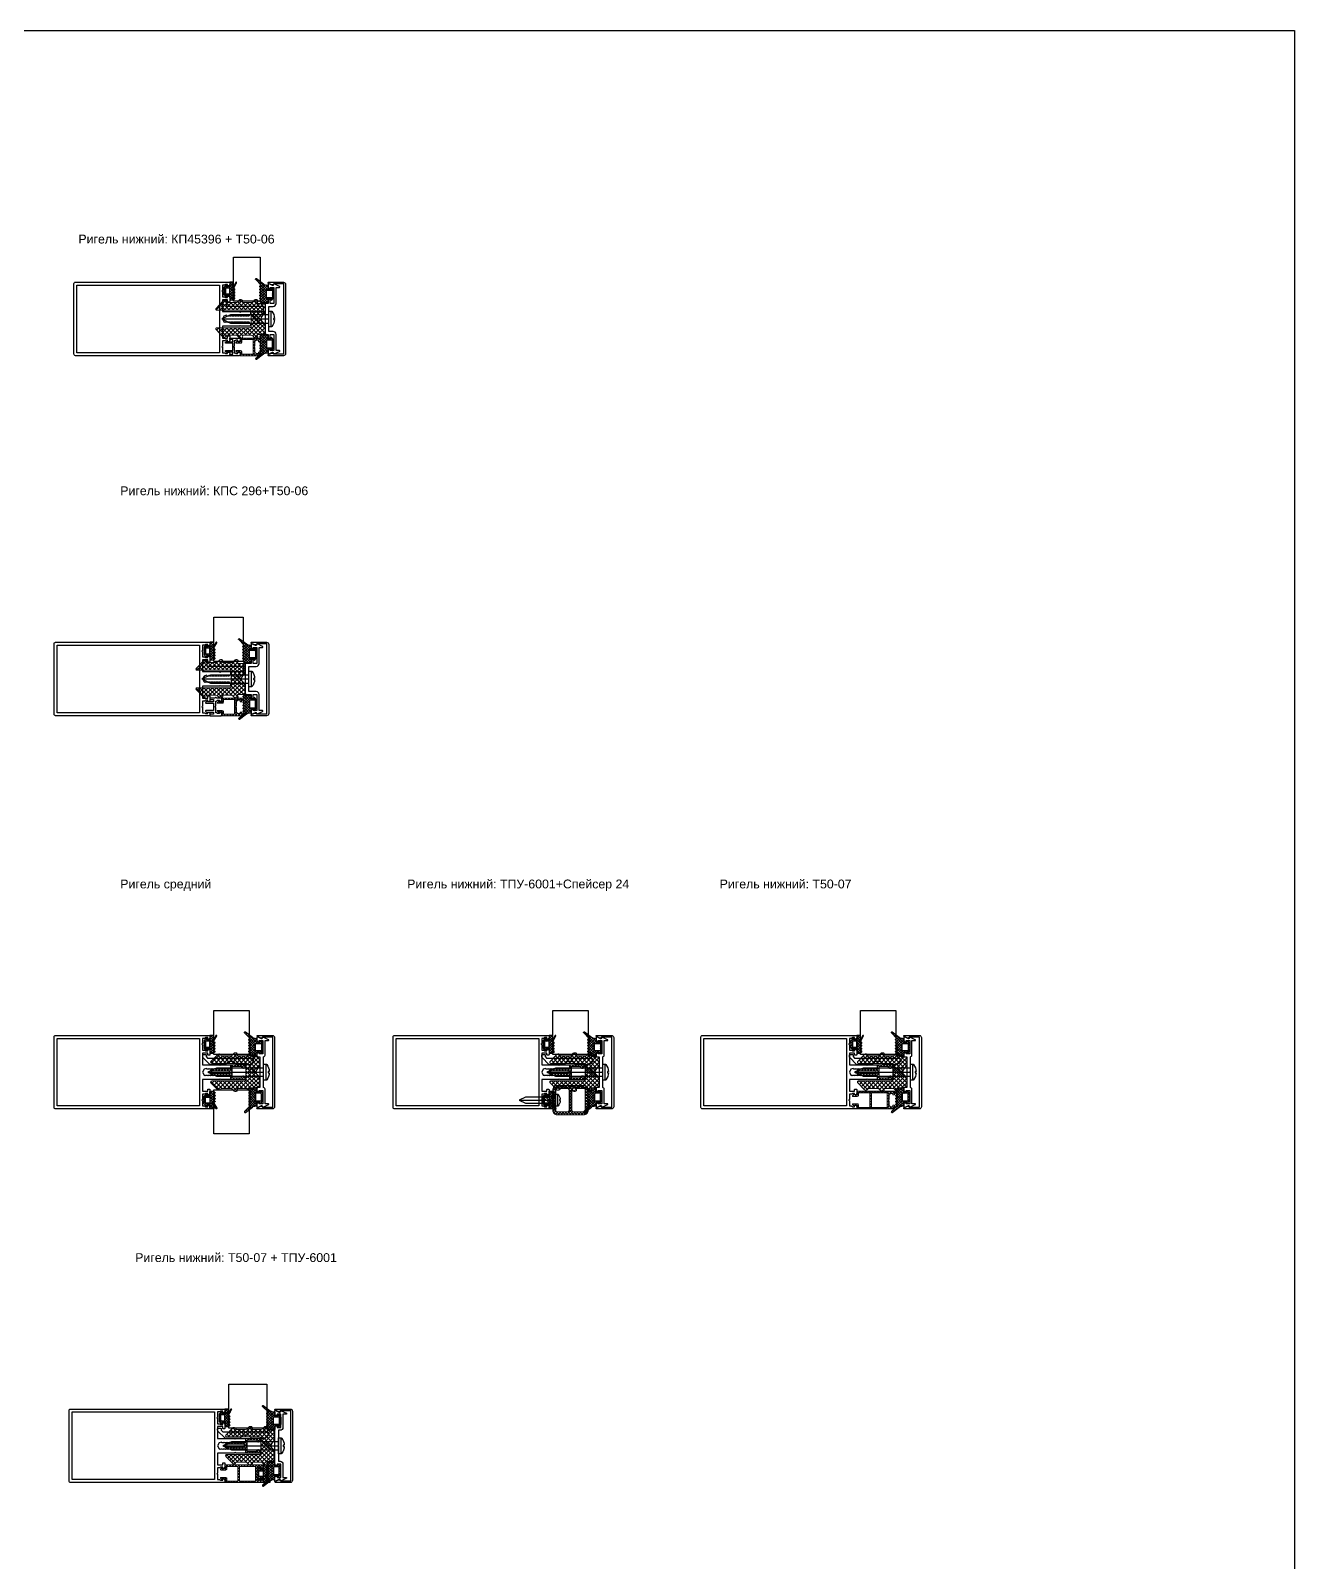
# Model space of a CAD drawing. Header units: millimetres. Extents: x 1744 to 18744, y -2272 to 2782.
# Drawn here: x 7945 to 8804, y 1534 to 2576 of the extents above; entities that cross this region are included whole.
import ezdxf

# ---------------------------------------------------------------- set-up
doc = ezdxf.new("R2010")
doc.units = ezdxf.units.MM
doc.layers.add('Steklopaket', color=5, linetype='Continuous')
doc.layers.add('подписи', color=7, linetype='Continuous')
doc.layers.add('Уплотнители', color=1, linetype='Continuous', lineweight=20)
doc.layers.add('Штриховка', color=1, linetype='Continuous', lineweight=5)
doc.styles.get("Standard").update_dxf_attribs({"font": 'arial.ttf'})

# ---------------------------------------------------------------- blocks, each defined once
blk = doc.blocks.new('КП45550')
at = {"color": 217, "true_color": 0x93278f}
blk.add_lwpolyline([(-5, 6.4, -0.198912), (-4.9, 6.6), (-4.5, 7), (-4.9, 7.4, -0.198912), (-5, 7.6), (-5, 19), (-13, 19), (-13, 15.5), (-12, 15.5, -0.414214), (-11.5, 15), (-11.5, 14.5, -0.414214), (-12, 14), (-14.4, 14, -0.116434), (-14.6, 14), (-15.3, 14.4, -0.284079), (-15.5, 14.7), (-15.5, 15.2, -0.414214), (-15.2, 15.5), (-14.5, 15.5), (-14.5, 17), (-14.9, 17.4, -0.198912), (-15, 17.6), (-15, 19), (-18.6, 19, -0.284079), (-18.8, 19.2), (-19, 19.5), (-19.2, 19.2, -0.284079), (-19.4, 19), (-23, 19), (-23, 17.6, -0.198912), (-23.1, 17.4), (-23.5, 17), (-23.5, 15.5), (-22.8, 15.5, -0.414214), (-22.5, 15.2), (-22.5, 14.7, -0.284079), (-22.7, 14.4), (-23.4, 14, -0.116434), (-23.6, 14), (-24.5, 14, -0.414214), (-25, 14.5), (-25, 119, -0.414214), (-24, 120), (24, 120, -0.414214), (25, 119), (25, 14.5, -0.414214), (24.5, 14), (23.6, 14, -0.116434), (23.4, 14), (22.7, 14.4, -0.284079), (22.5, 14.7), (22.5, 15.2, -0.414214), (22.8, 15.5), (23.5, 15.5), (23.5, 17), (23.1, 17.4, -0.198912), (23, 17.6), (23, 19), (19.4, 19, -0.284079), (19.2, 19.2), (19, 19.5), (18.8, 19.2, -0.284079), (18.6, 19), (15, 19), (15, 17.6, -0.198912), (14.9, 17.4), (14.5, 17), (14.5, 15.5), (15.2, 15.5, -0.414214), (15.5, 15.2), (15.5, 14.7, -0.284079), (15.3, 14.4), (14.6, 14, -0.116434), (14.4, 14), (12, 14, -0.414214), (11.5, 14.5), (11.5, 15, -0.414214), (12, 15.5), (13, 15.5), (13, 19), (5, 19), (5, 7.6, -0.198912), (4.9, 7.4), (4.5, 7), (4.9, 6.6, -0.198912), (5, 6.4), (5, 0.5, -0.414214), (4.5, 0), (3.1, 0, -0.198912), (2.9, 0.1), (2.1, 0.9, -0.198912), (2, 1.1), (2, 1.5, -0.284079), (2.2, 1.7), (2.5, 1.9), (2.2, 2.1, -0.284079), (2, 2.3), (2, 3.3, -0.284079), (2.2, 3.5), (2.5, 3.7), (2.2, 3.9, -0.284079), (2, 4.1), (2, 5.1, -0.284079), (2.2, 5.3), (2.5, 5.5), (2.2, 5.7, -0.284079), (2, 5.9), (2, 6.9, -0.284079), (2.2, 7.1), (2.5, 7.3), (2.2, 7.5, -0.284079), (2, 7.7), (2, 8.7, -0.284079), (2.2, 8.9), (2.5, 9.1), (2.2, 9.3, -0.284079), (2, 9.5), (2, 10.5, -0.284079), (2.2, 10.7), (2.5, 10.9), (2.2, 11.1, -0.284079), (2, 11.3), (2, 12.3, -0.284079), (2.2, 12.5), (2.5, 12.7), (2.2, 12.9, -0.284079), (2, 13.1), (2, 14.1, -0.284079), (2.2, 14.3), (2.5, 14.5), (2.2, 14.7, -0.284079), (2, 14.9), (2, 15.9, -0.284079), (2.2, 16.1), (2.5, 16.3), (2, 18), (0, 19), (-2, 18), (-2, 17.6, -0.284079), (-2.2, 17.4), (-2.5, 17.2), (-2.2, 17, -0.284079), (-2, 16.8), (-2, 15.8, -0.284079), (-2.2, 15.6), (-2.5, 15.4), (-2.2, 15.2, -0.284079), (-2, 15), (-2, 14, -0.284079), (-2.2, 13.8), (-2.5, 13.6), (-2.2, 13.4, -0.284079), (-2, 13.2), (-2, 12.2, -0.284079), (-2.2, 12), (-2.5, 11.8), (-2.2, 11.6, -0.284079), (-2, 11.4), (-2, 10.4, -0.284079), (-2.2, 10.2), (-2.5, 10), (-2.2, 9.8, -0.284079), (-2, 9.6), (-2, 8.6, -0.284079), (-2.2, 8.4), (-2.5, 8.2), (-2.2, 8, -0.284079), (-2, 7.8), (-2, 6.8, -0.284079), (-2.2, 6.6), (-2.5, 6.4), (-2.2, 6.2, -0.284079), (-2, 6), (-2, 5, -0.284079), (-2.2, 4.8), (-2.5, 4.6), (-2.2, 4.4, -0.284079), (-2, 4.2), (-2, 3.2, -0.284079), (-2.2, 3), (-2.5, 2.8), (-2.2, 2.6, -0.284079), (-2, 2.4), (-2, 1.1, -0.198912), (-2.1, 0.9), (-2.9, 0.1, -0.198912), (-3.1, 0), (-4.5, 0, -0.414214), (-5, 0.5)], format="xyb", close=True, dxfattribs=at)
blk.add_lwpolyline([(23, 21), (-23, 21), (-23, 118), (23, 118)], close=True, dxfattribs=at)
blk = doc.blocks.new('ТПУ-6001')
at = {"true_color": 0xafd9aa}
h = blk.add_hatch(dxfattribs=at)
h.set_pattern_fill('ANSI37', color=9, scale=10, angle=180, style=0)
h.set_pattern_definition([(225, (-3851.2058, 2316.4733), (0.88388348, -0.88388348), []), (315, (-3851.2058, 2316.4733), (0.88388348, 0.88388348), [])])
edge = h.paths.add_edge_path(flags=16)
edge.add_line((1.8, -1), (-1.8, -1))
edge.add_arc((-1.8, -1.2), 0.25, 90, 180)
edge.add_line((-2, -1.2), (-2, -3.8))
edge.add_arc((-1.8, -3.8), 0.25, 180, 270)
edge.add_line((-1.8, -4), (1.8, -4))
edge.add_arc((1.8, -3.8), 0.25, 270, 360)
edge.add_line((2, -3.8), (2, -1.2))
edge.add_arc((1.8, -1.2), 0.25, 0, 90)
edge = h.paths.add_edge_path()
edge.add_line((2.4, -5.7), (4, -6.6))
edge.add_arc((4.2, -6.4), 0.25, 241.5196, 270)
edge.add_line((4.2, -6.6), (5.8, -6.6))
edge.add_arc((5.8, -6.4), 0.25, 270, 360)
edge.add_line((6, -6.4), (6, -4.2))
edge.add_arc((5.8, -4.2), 0.25, 0, 90)
edge.add_line((5.8, -4), (3.2, -4))
edge.add_arc((3.2, -3.8), 0.25, 180, 270, ccw=False)
edge.add_line((3, -3.8), (3, -2.2))
edge.add_arc((3.2, -2.2), 0.25, 90, 180, ccw=False)
edge.add_line((3.2, -2), (3.9, -2))
edge.add_arc((3.9, -1.8), 0.25, 270, 405.0646)
edge.add_line((4.1, -1.6), (2.6, -0.1))
edge.add_arc((2.4, -0.3), 0.25, 45.0646, 90)
edge.add_line((2.4, 0), (-2.4, 0))
edge.add_arc((-2.4, -0.3), 0.25, 90, 134.9354)
edge.add_line((-2.6, -0.1), (-4.1, -1.6))
edge.add_arc((-3.9, -1.8), 0.25, 134.9354, 270)
edge.add_line((-3.9, -2), (-3.2, -2))
edge.add_arc((-3.2, -2.2), 0.25, 0, 90, ccw=False)
edge.add_line((-3, -2.2), (-3, -3.8))
edge.add_arc((-3.2, -3.8), 0.25, -90, 0, ccw=False)
edge.add_line((-3.2, -4), (-5.8, -4))
edge.add_arc((-5.8, -4.2), 0.25, 90, 180)
edge.add_line((-6, -4.2), (-6, -6.5))
edge.add_arc((-5.7, -6.5), 0.25, 180, 225)
edge.add_line((-5.9, -6.7), (-5.2, -7.4))
edge.add_arc((-5, -7.2), 0.25, 225, 315)
edge.add_line((-4.8, -7.4), (-4.2, -6.8))
edge.add_arc((-4, -7), 0.25, 45, 135, ccw=False)
edge.add_line((-3.8, -6.8), (-3.2, -7.4))
edge.add_arc((-3, -7.2), 0.25, 225, 315)
edge.add_line((-2.8, -7.4), (-2.2, -6.8))
edge.add_arc((-2, -7), 0.25, 45, 135, ccw=False)
edge.add_line((-1.8, -6.8), (-1.2, -7.4))
edge.add_arc((-1, -7.2), 0.25, 225, 315)
edge.add_line((-0.8, -7.4), (-0.2, -6.8))
edge.add_arc((0, -7), 0.25, 45, 135, ccw=False)
edge.add_line((0.2, -6.8), (0.8, -7.4))
edge.add_arc((1, -7.2), 0.25, 225, 315)
edge.add_line((1.2, -7.4), (1.9, -6.7))
edge.add_arc((2, -6.9), 0.25, 61.5196, 135, ccw=False)
edge.add_line((2.2, -6.7), (5.6, -8.6))
edge.add_arc((5.7, -8.4), 0.25, 241.5196, 421.5196)
edge.add_line((5.9, -8.1), (2.1, -6.1))
edge.add_arc((2.3, -5.9), 0.25, 61.5196, 241.5196, ccw=False)
at = {"color": 9, "true_color": 0xafd9aa}
for points in [[(2.4, -5.7), (4, -6.6, 0.124913), (4.2, -6.6), (5.8, -6.6, 0.414214), (6, -6.4), (6, -4.2, 0.414214), (5.8, -4), (3.2, -4, -0.414214), (3, -3.8), (3, -2.2, -0.414214), (3.2, -2), (3.9, -2, 0.668587), (4.1, -1.6), (2.6, -0.1, 0.198619), (2.4, 0), (-2.4, 0, 0.198619), (-2.6, -0.1), (-4.1, -1.6, 0.668587), (-3.9, -2), (-3.2, -2, -0.414214), (-3, -2.2), (-3, -3.8, -0.414214), (-3.2, -4), (-5.8, -4, 0.414214), (-6, -4.2), (-6, -6.5, 0.198912), (-5.9, -6.7), (-5.2, -7.4, 0.414214), (-4.8, -7.4), (-4.2, -6.8, -0.414214), (-3.8, -6.8), (-3.2, -7.4, 0.414214), (-2.8, -7.4), (-2.2, -6.8, -0.414214), (-1.8, -6.8), (-1.2, -7.4, 0.414214), (-0.8, -7.4), (-0.2, -6.8, -0.414214), (0.2, -6.8), (0.8, -7.4, 0.414214), (1.2, -7.4), (1.9, -6.7, -0.332076), (2.2, -6.7), (5.6, -8.6, 1), (5.9, -8.1), (2.1, -6.1, -1)], [(1.8, -1), (-1.8, -1, 0.414214), (-2, -1.2), (-2, -3.8, 0.414214), (-1.8, -4), (1.8, -4, 0.414214), (2, -3.8), (2, -1.2, 0.414214)]]:
    blk.add_lwpolyline(points, format="xyb", close=True, dxfattribs=at)
blk = doc.blocks.new('КПС 758')
blk.add_lwpolyline([(-23.8, 2.3, 0.414214), (-23.6, 1.9), (-22.9, 1.6, -0.414214), (-22.7, 1.2), (-24, -1.5, 0.548619), (-23.7, -1.9), (-21.6, -1.9, 0.116434), (-21.4, -1.9), (-20.7, -1.5, 0.284079), (-20.5, -1.2), (-20.5, -0.7, 0.414214), (-20.8, -0.4), (-21.5, -0.4), (-21.5, 2.1), (-10.5, 2.1), (-10.5, -0.4), (-13.2, -0.4, 0.414214), (-13.5, -0.7), (-13.5, -1.2, 0.284079), (-13.3, -1.5), (-12.6, -1.9, 0.116434), (-12.4, -1.9), (-10.5, -1.9), (-10.5, -2.9, 0.414214), (-9.5, -3.9), (9.5, -3.9, 0.414214), (10.5, -2.9), (10.5, -1.9), (12.4, -1.9, 0.116434), (12.6, -1.9), (13.3, -1.5, 0.284079), (13.5, -1.2), (13.5, -0.7, 0.414214), (13.2, -0.4), (10.5, -0.4), (10.5, 2.1), (21.5, 2.1), (21.5, -0.4), (20.8, -0.4, 0.414214), (20.5, -0.7), (20.5, -1.2, 0.284079), (20.7, -1.5), (21.4, -1.9, 0.116434), (21.6, -1.9), (23.7, -1.9, 0.548619), (24, -1.5), (22.7, 1.2, -0.414214), (22.9, 1.6), (23.6, 1.9, 0.414214), (23.8, 2.3), (22.1, 5.9, 0.291473), (21.8, 6.1), (21.8, 6.1, 0.414214), (21.5, 5.8), (21.5, 3.6), (10.5, 3.6, 0.414214), (8.5, 1.6), (8.5, -1.4), (0.6, -1.4, 0.198912), (0.4, -1.5), (0, -1.9), (-0.4, -1.5, 0.198912), (-0.6, -1.4), (-8.5, -1.4), (-8.5, 1.6, 0.414214), (-10.5, 3.6), (-21.5, 3.6), (-21.5, 5.8, 0.414214), (-21.8, 6.1), (-21.8, 6.1, 0.291473), (-22.1, 5.9)], format="xyb", close=True)
blk = doc.blocks.new('ТПУ-007ММ')
at = {"true_color": 0xafd9aa}
h = blk.add_hatch(dxfattribs=at)
h.set_pattern_fill('ANSI37', color=9, scale=10, angle=180, style=0)
h.set_pattern_definition([(225, (-3851.0623, 2334.4012), (0.88388348, -0.88388348), []), (315, (-3851.0623, 2334.4012), (0.88388348, 0.88388348), [])])
edge = h.paths.add_edge_path(flags=16)
edge.add_line((2.1, -1), (-2.1, -1))
edge.add_arc((-2.1, -1.5), 0.5, 90, 180)
edge.add_line((-2.6, -1.5), (-2.6, -4.5))
edge.add_arc((-2.1, -4.5), 0.5, 180, 270)
edge.add_line((-2.1, -5), (2.1, -5))
edge.add_arc((2.1, -4.5), 0.5, 270, 360)
edge.add_line((2.6, -4.5), (2.6, -1.5))
edge.add_arc((2.1, -1.5), 0.5, 0, 90)
edge = h.paths.add_edge_path()
edge.add_arc((-3.8, -2.2), 0.25, 0, 90, ccw=False)
edge.add_line((-3.6, -2.2), (-3.6, -3.8))
edge.add_arc((-3.8, -3.8), 0.25, -90, 0, ccw=False)
edge.add_line((-3.8, -4), (-5.8, -4))
edge.add_arc((-5.8, -4.2), 0.25, 90, 180)
edge.add_line((-6, -4.2), (-6, -8.6))
edge.add_arc((-5.8, -8.6), 0.2, 180, 225)
edge.add_line((-5.9, -8.8), (-5.2, -9.5))
edge.add_arc((-5, -9.3), 0.25, 225, 315)
edge.add_line((-4.8, -9.5), (-4.2, -8.9))
edge.add_arc((-4, -9.1), 0.25, 45, 135, ccw=False)
edge.add_line((-3.8, -8.9), (-3.2, -9.5))
edge.add_arc((-3, -9.3), 0.25, 225, 315)
edge.add_line((-2.8, -9.5), (-2.2, -8.9))
edge.add_arc((-2, -9.1), 0.25, 45, 135, ccw=False)
edge.add_line((-1.8, -8.9), (-1.2, -9.5))
edge.add_arc((-1, -9.3), 0.25, 225, 315)
edge.add_line((-0.8, -9.5), (-0.2, -8.9))
edge.add_arc((0, -9.1), 0.25, 45, 135, ccw=False)
edge.add_line((0.2, -8.9), (0.8, -9.5))
edge.add_arc((1, -9.3), 0.25, 225, 315)
edge.add_line((1.2, -9.5), (1.8, -8.9))
edge.add_arc((2, -9.1), 0.25, 45, 135, ccw=False)
edge.add_line((2.2, -8.9), (2.8, -9.5))
edge.add_arc((3, -9.3), 0.25, 225, 315)
edge.add_line((3.2, -9.5), (3.8, -8.9))
edge.add_arc((4, -9.1), 0.25, 45, 135, ccw=False)
edge.add_line((4.2, -8.9), (4.8, -9.5))
edge.add_arc((5, -9.3), 0.25, 225, 315)
edge.add_line((5.2, -9.5), (5.8, -8.9))
edge.add_arc((6, -9.1), 0.25, 45, 135, ccw=False)
edge.add_line((6.2, -8.9), (9.8, -12.4))
edge.add_arc((10, -12.2), 0.25, 225, 315)
edge.add_line((10.2, -12.4), (10.4, -12.2))
edge.add_arc((10.2, -12), 0.25, 315, 380.2249)
edge.add_line((10.4, -11.9), (6.8, -7.1))
edge.add_arc((10, -4.7), 4, 180, 216.7605, ccw=False)
edge.add_line((6, -4.7), (6, -4.3))
edge.add_arc((5.7, -4.3), 0.3, 360, 450)
edge.add_line((5.7, -4), (3.9, -4))
edge.add_arc((3.9, -3.8), 0.25, 180, 270, ccw=False)
edge.add_line((3.6, -3.8), (3.6, -2.2))
edge.add_arc((3.9, -2.2), 0.25, 90, 180, ccw=False)
edge.add_line((3.9, -2), (4.1, -2))
edge.add_arc((4.1, -1.7), 0.25, 270, 405.0646)
edge.add_line((4.3, -1.6), (2.6, -0.1))
edge.add_arc((2.4, -0.2), 0.25, 45.0646, 90)
edge.add_line((2.4, 0), (-2.4, 0))
edge.add_arc((-2.4, -0.2), 0.25, 90, 134.9354)
edge.add_line((-2.6, -0.1), (-4.3, -1.6))
edge.add_arc((-4.1, -1.7), 0.25, 134.9354, 270)
edge.add_line((-4.1, -2), (-3.8, -2))
at = {"color": 9, "true_color": 0xafd9aa}
for points in [[(-3.8, -2, -0.414214), (-3.6, -2.2), (-3.6, -3.8, -0.414214), (-3.8, -4), (-5.8, -4, 0.414214), (-6, -4.2), (-6, -8.6, 0.198912), (-5.9, -8.8), (-5.2, -9.5, 0.414214), (-4.8, -9.5), (-4.2, -8.9, -0.414214), (-3.8, -8.9), (-3.2, -9.5, 0.414214), (-2.8, -9.5), (-2.2, -8.9, -0.414214), (-1.8, -8.9), (-1.2, -9.5, 0.414214), (-0.8, -9.5), (-0.2, -8.9, -0.414214), (0.2, -8.9), (0.8, -9.5, 0.414214), (1.2, -9.5), (1.8, -8.9, -0.414214), (2.2, -8.9), (2.8, -9.5, 0.414214), (3.2, -9.5), (3.8, -8.9, -0.414214), (4.2, -8.9), (4.8, -9.5, 0.414214), (5.2, -9.5), (5.8, -8.9, -0.414214), (6.2, -8.9), (9.8, -12.4, 0.414214), (10.2, -12.4), (10.4, -12.2, 0.292538), (10.4, -11.9), (6.8, -7.1, -0.161788), (6, -4.7), (6, -4.3, 0.414214), (5.7, -4), (3.9, -4, -0.414214), (3.6, -3.8), (3.6, -2.2, -0.414214), (3.9, -2), (4.1, -2, 0.668587), (4.3, -1.6), (2.6, -0.1, 0.198619), (2.4, 0), (-2.4, 0, 0.198619), (-2.6, -0.1), (-4.3, -1.6, 0.668587), (-4.1, -2)], [(2.1, -1), (-2.1, -1, 0.414214), (-2.6, -1.5), (-2.6, -4.5, 0.414214), (-2.1, -5), (2.1, -5, 0.414214), (2.6, -4.5), (2.6, -1.5, 0.414214)]]:
    blk.add_lwpolyline(points, format="xyb", close=True, dxfattribs=at)
blk = doc.blocks.new('КП45309')
at = {"color": 0}
blk.add_lwpolyline([(-23.5, 2.5), (23.5, 2.5, -0.414214), (25, 1), (25, -9.1, -0.802585), (24.2, -9.2), (23.2, -6.9, -0.401559), (23.5, -6, 0.279739), (23.8, -5.5), (23.8, 1.3), (-23.8, 1.3), (-23.8, -5.5, 0.279739), (-23.5, -6, -0.401559), (-23.2, -6.9), (-24.2, -9.2, -0.802585), (-25, -9.1), (-25, 1, -0.414214)], format="xyb", close=True, dxfattribs=at)
blk = doc.blocks.new('ВС 5.5х32 А2 DIN7981')
for p, q in [((0, 38), (0, 6)), ((-5.4, 4.3), (5.4, 4.3))]:
    blk.add_line(p, q)
for points in [[(2.7, 6), (2.7, 32.1), (0, 38), (-2.8, 32.1), (-2.8, 6)], [(-2.8, 9.3), (2.7, 14.8), (2.7, 17.1), (-2.8, 11.6)]]:
    blk.add_lwpolyline(points, close=True)
blk.add_lwpolyline([(-0.4, 2.1, -0.161849), (-5.2, 3.9, -0.223888), (-5.4, 4.3), (-5.4, 6), (5.4, 6), (5.4, 4.3, -0.223888), (5.2, 3.9, -0.161849), (0.4, 2.1), (0.4, 2.8), (-0.4, 2.8)], format="xyb", close=True)
blk = doc.blocks.new('Adifoam 530.120')
at = {"layer": 'Штриховка', "lineweight": 5}
h = blk.add_hatch(dxfattribs=at)
h.set_pattern_fill('ANSI37', color=256, scale=16, style=0)
h.set_pattern_definition([(45, (-11689.9974, 3718.6571), (-1.41421356, 1.41421356), []), (135, (-11689.9974, 3718.6571), (-1.41421356, -1.41421356), [])])
h.paths.add_polyline_path([(-6.7, 0, -0.118476), (-6.9, -0.7), (-9.2, -4.2, 0.146126), (-9.5, -5.3), (-9.5, -9.2), (-9.5, -9.5, 0.414214), (-8.5, -10.5), (-6.4, -10.5), (-4.5, -10.6, -0.590779), (-4.2, -11.2), (-4.4, -11.4, 0.668179), (-3.7, -13.2), (-3.1, -13.2, 0.198912), (-2.4, -12.9), (-1.1, -11.5, -0.198912), (0, -11.1), (5.5, -11.1, -0.668179), (5.8, -11.8, 0.52914), (6.7, -13.2), (7.3, -13.2, 0.198912), (8, -12.9), (9.3, -11.5, -0.198912), (10.4, -11.1), (16.6, -11.1, -0.501863), (17, -11.6, 0.342328), (17.9, -12.4), (18.5, -12.4, 0.212691), (19.2, -12), (23.8, -7.2, 0.185206), (24, -6.7, 0.418456), (23.3, -6), (1, -6, -0.414214), (0, -5), (0, 0)])
h.paths.add_polyline_path([(-6.4, 10.5), (-8.5, 10.5, 0.414214), (-9.5, 9.5), (-9.5, 9.2), (-9.5, 5.3, 0.146126), (-9.2, 4.2), (-6.9, 0.7, -0.118476), (-6.7, 0), (0, 0), (0, 5, -0.414214), (1, 6), (23.3, 6, 0.414214), (24, 6.7, 0.202658), (23.8, 7.2), (19.2, 12.1, 0.198912), (18.5, 12.3), (17.9, 12.3, 0.339591), (17, 11.6, -0.501863), (16.6, 11.1), (10.4, 11.1, -0.198912), (9.3, 11.5), (8, 12.9, 0.198912), (7.3, 13.1), (6.7, 13.1, 0.52914), (5.8, 11.8, -0.668179), (5.5, 11.1), (0, 11.1, -0.198912), (-1.1, 11.5), (-2.4, 12.9, 0.198912), (-3.1, 13.1), (-3.7, 13.1, 0.668179), (-4.4, 11.4), (-4.2, 11.2, -0.590779), (-4.5, 10.6)])
at = {"layer": 'Уплотнители'}
blk.add_lwpolyline([(24, -6.7, -0.198912), (23.8, -7.2), (19.2, -12.1, -0.198912), (18.5, -12.4), (17.9, -12.4, -0.342328), (17, -11.6, 0.501863), (16.6, -11.1), (10.4, -11.1, 0.198912), (9.3, -11.5), (8, -12.9, -0.198912), (7.3, -13.2), (6.7, -13.2, -0.52914), (5.8, -11.8, 0.668179), (5.5, -11.1), (0, -11.1, 0.198912), (-1.1, -11.5), (-2.4, -12.9, -0.198912), (-3.1, -13.2), (-3.7, -13.2, -0.668179), (-4.4, -11.4), (-4.2, -11.2, 0.590779), (-4.5, -10.6), (-6.4, -10.5), (-8.5, -10.5, -0.414214), (-9.5, -9.5), (-9.5, -9.2), (-9.5, -5.3, -0.146126), (-9.2, -4.2), (-6.9, -0.7, 0.240325), (-6.9, 0.7), (-9.2, 4.2, -0.146126), (-9.5, 5.3), (-9.5, 9.2), (-9.5, 9.5, -0.414214), (-8.5, 10.5), (-6.4, 10.5), (-4.5, 10.6, 0.590779), (-4.2, 11.2), (-4.4, 11.4, -0.668179), (-3.7, 13.1), (-3.1, 13.1, -0.198912), (-2.4, 12.9), (-1.1, 11.5, 0.198912), (0, 11.1), (5.5, 11.1, 0.668179), (5.8, 11.8, -0.52914), (6.7, 13.1), (7.3, 13.1, -0.198912), (8, 12.9), (9.3, 11.5, 0.198912), (10.4, 11.1), (16.6, 11.1, 0.501863), (17, 11.6, -0.342328), (17.9, 12.3), (18.5, 12.3, -0.198912), (19.2, 12.1), (23.8, 7.2, -0.198912), (24, 6.7), (24, 6.7, -0.414214), (23.3, 6), (1, 6, 0.414214), (0, 5), (0, 0), (0, -5, 0.414214), (1, -6), (23.3, -6, -0.414214), (24, -6.7)], format="xyb", dxfattribs=at)
blk = doc.blocks.new('КП45577')
blk.add_lwpolyline([(-1.5, -4), (-1.5, -0.5, -0.414214), (-1, 0), (1, 0, -0.414214), (1.5, -0.5), (1.5, -5.5, -0.414214), (-0.5, -7.5), (-26, -7.5, -0.414214), (-26.5, -7), (-26.5, -4.5, -0.414214), (-26, -4)], format="xyb", close=True)
blk = doc.blocks.new('КП45396')
blk.add_lwpolyline([(-2.5, 0), (-2.5, -4.7, -0.668179), (-3.1, -4.9), (-3.7, -4.3, -0.414214), (-3.7, -3.8), (-3.6, -3.8, 0.198912), (-3.5, -3.4), (-3.5, 0), (-5, 0), (-5, -1.7, -0.414214), (-5.3, -2), (-5.7, -2, -0.414214), (-6, -1.7), (-6, -1.7), (-6, 4.5, -0.414214), (-5.5, 5), (-4.6, 5, -0.116434), (-4.4, 5), (-3.7, 4.6, -0.284079), (-3.5, 4.3), (-3.5, 3.8, -0.414214), (-3.8, 3.5), (-4.5, 3.5), (-4.5, 2), (-4.1, 1.6, -0.198912), (-4, 1.4), (-4, 1), (-0.4, 1, -0.284079), (-0.2, 0.8), (0, 0.5), (0.2, 0.8, -0.284079), (0.4, 1), (4, 1), (4, 1.4, -0.198912), (4.1, 1.6), (4.5, 2), (4.5, 3.5), (3.8, 3.5, -0.414214), (3.5, 3.8), (3.5, 4.3, -0.284079), (3.7, 4.6), (4.4, 5, -0.116434), (4.6, 5), (5.5, 5, -0.414214), (6, 4.5), (6, -1.7), (6, -1.7, -0.414214), (5.7, -2), (5.3, -2, -0.414214), (5, -1.7), (5, 0), (3.5, 0), (3.5, -3.4, 0.198912), (3.6, -3.8), (3.7, -3.8, -0.414214), (3.7, -4.3), (3.1, -4.9, -0.668179), (2.5, -4.7), (2.5, 0)], format="xyb", close=True)
blk = doc.blocks.new('Т50-06')
at = {"layer": 'Штриховка', "lineweight": 5}
h = blk.add_hatch(dxfattribs=at)
h.set_pattern_fill('ANSI37', color=256, scale=11.2, angle=90, style=0)
h.set_pattern_definition([(135, (-11417.5478, 3829.3933), (-0.9899495, -0.9899495), []), (225, (-11417.5478, 3829.3933), (0.9899495, -0.9899495), [])])
edge = h.paths.add_edge_path()
edge.add_line((2.8, 0), (3.2, -0.4))
edge.add_arc((3, -0.6), 0.3, 0, 45, ccw=False)
edge.add_line((3.3, -0.6), (3.3, -4))
edge.add_line((3.3, -4), (3.7, -4))
edge.add_arc((3.7, -4.3), 0.3, 45, 90, ccw=False)
edge.add_line((3.9, -4.1), (4.3, -4.5))
edge.add_line((4.3, -4.5), (5.8, -4.5))
edge.add_line((5.8, -4.5), (5.8, -3.8))
edge.add_arc((6.1, -3.8), 0.3, 90, 180, ccw=False)
edge.add_line((6.1, -3.5), (6.6, -3.5))
edge.add_arc((6.6, -3.8), 0.3, 26.5651, 90, ccw=False)
edge.add_line((6.9, -3.7), (7.3, -4.4))
edge.add_arc((7, -4.6), 0.3, 0, 26.5651, ccw=False)
edge.add_line((7.3, -4.6), (7.3, -6))
edge.add_line((7.3, -6), (-6.7, -6))
edge.add_line((-6.7, -6), (-6.7, -5.1))
edge.add_arc((-6.4, -5.1), 0.3, 90, 180, ccw=False)
edge.add_line((-6.4, -4.8), (-6.4, -3.5))
edge.add_line((-6.4, -3.5), (-8.3, -3.5))
edge.add_line((-8.3, -3.5), (-8.5, -3.7))
edge.add_arc((-8.7, -3.5), 0.3, 225, 315, ccw=False)
edge.add_line((-8.9, -3.7), (-9.6, -3))
edge.add_arc((-9.4, -2.8), 0.317, 90, 225, ccw=False)
edge.add_line((-9.4, -2.5), (-6.4, -2.5))
edge.add_arc((-6.4, -3.5), 1, 0, 90, ccw=False)
edge.add_line((-5.4, -3.5), (-5.4, -5))
edge.add_line((-5.4, -5), (2.1, -5))
edge.add_line((2.1, -5), (2.1, 5))
edge.add_line((2.1, 5), (-5.4, 5))
edge.add_line((-5.4, 5), (-5.4, 3.5))
edge.add_arc((-6.4, 3.5), 1, -90, 0, ccw=False)
edge.add_line((-6.4, 2.5), (-9.4, 2.5))
edge.add_arc((-9.4, 2.8), 0.317, 135, 270, ccw=False)
edge.add_line((-9.6, 3), (-8.9, 3.7))
edge.add_arc((-8.7, 3.5), 0.3, 45, 135, ccw=False)
edge.add_line((-8.5, 3.7), (-8.3, 3.5))
edge.add_line((-8.3, 3.5), (-6.4, 3.5))
edge.add_line((-6.4, 3.5), (-6.4, 4.8))
edge.add_arc((-6.4, 5.1), 0.3, 180, 270, ccw=False)
edge.add_line((-6.7, 5.1), (-6.7, 6))
edge.add_line((-6.7, 6), (7.3, 6))
edge.add_line((7.3, 6), (7.3, 4.6))
edge.add_arc((7, 4.6), 0.3, -26.5651, 0, ccw=False)
edge.add_line((7.3, 4.4), (6.9, 3.7))
edge.add_arc((6.6, 3.8), 0.3, 270, 333.4349, ccw=False)
edge.add_line((6.6, 3.5), (6.1, 3.5))
edge.add_arc((6.1, 3.8), 0.3, 180, 270, ccw=False)
edge.add_line((5.8, 3.8), (5.8, 4.5))
edge.add_line((5.8, 4.5), (4.3, 4.5))
edge.add_line((4.3, 4.5), (3.9, 4.1))
edge.add_arc((3.7, 4.3), 0.3, 270, 315, ccw=False)
edge.add_line((3.7, 4), (3.3, 4))
edge.add_line((3.3, 4), (3.3, 0.6))
edge.add_arc((3, 0.6), 0.3, 315, 360, ccw=False)
edge.add_line((3.2, 0.4), (2.8, 0))
at = {"layer": 'Уплотнители'}
blk.add_lwpolyline([(2.8, 0), (3.2, -0.4, -0.198912), (3.3, -0.6), (3.3, -4), (3.7, -4, -0.198912), (3.9, -4.1), (4.3, -4.5), (5.8, -4.5), (5.8, -3.8, -0.414214), (6.1, -3.5), (6.6, -3.5, -0.284079), (6.9, -3.7), (7.3, -4.4, -0.116434), (7.3, -4.6), (7.3, -6), (-6.7, -6), (-6.7, -5.1, -0.414214), (-6.4, -4.8), (-6.4, -3.5), (-8.3, -3.5), (-8.5, -3.7, -0.414214), (-8.9, -3.7), (-9.6, -3, -0.668179), (-9.4, -2.5), (-6.4, -2.5, -0.414214), (-5.4, -3.5), (-5.4, -5), (2.1, -5), (2.1, 5), (-5.4, 5), (-5.4, 3.5, -0.414214), (-6.4, 2.5), (-9.4, 2.5, -0.668179), (-9.6, 3), (-8.9, 3.7, -0.414214), (-8.5, 3.7), (-8.3, 3.5), (-6.4, 3.5), (-6.4, 4.8, -0.414214), (-6.7, 5.1), (-6.7, 6), (7.3, 6), (7.3, 4.6, -0.116434), (7.3, 4.4), (6.9, 3.7, -0.284079), (6.6, 3.5), (6.1, 3.5, -0.414214), (5.8, 3.8), (5.8, 4.5), (4.3, 4.5), (3.9, 4.1, -0.198912), (3.7, 4), (3.3, 4), (3.3, 0.6, -0.198912), (3.2, 0.4), (2.8, 0)], format="xyb", dxfattribs=at)
blk = doc.blocks.new('КПС 917')
blk.add_lwpolyline([(10.5, 1.1), (0.6, 1.1, 0.198912), (0.4, 1), (0, 0.6), (-0.4, 1, 0.198912), (-0.6, 1.1), (-10.5, 1.1, 0.414214), (-11.5, 2.1), (-21.5, 2.1), (-21.5, 4.3, 0.414214), (-21.8, 4.6), (-21.8, 4.6, 0.291473), (-22.1, 4.4), (-23.8, 0.8, 0.414214), (-23.6, 0.4), (-22.9, 0.1, -0.414214), (-22.7, -0.3), (-24, -3, 0.548619), (-23.7, -3.4), (-21.6, -3.4, 0.116434), (-21.4, -3.4), (-20.7, -3, 0.284079), (-20.5, -2.7), (-20.5, -2.2, 0.414214), (-20.8, -1.9), (-21.5, -1.9), (-21.5, 0.6), (-12.5, 0.6), (-12.5, -1.9), (-13.2, -1.9, 0.414214), (-13.5, -2.2), (-13.5, -2.7, 0.284079), (-13.3, -3), (-12.6, -3.4, 0.116434), (-12.4, -3.4), (-11, -3.4, 0.414214), (-10.5, -2.9), (-10.5, -1.4), (10.5, -1.4), (10.5, -2.9, 0.414214), (11, -3.4), (12.4, -3.4, 0.116434), (12.6, -3.4), (13.3, -3, 0.284079), (13.5, -2.7), (13.5, -2.2, 0.414214), (13.2, -1.9), (12.5, -1.9), (12.5, 0.6), (21.5, 0.6), (21.5, -1.9), (20.8, -1.9, 0.414214), (20.5, -2.2), (20.5, -2.7, 0.284079), (20.7, -3), (21.4, -3.4, 0.116434), (21.6, -3.4), (23.7, -3.4, 0.548619), (24, -3), (22.7, -0.3, -0.414214), (22.9, 0.1), (23.6, 0.4, 0.414214), (23.8, 0.8), (22.1, 4.4, 0.291473), (21.8, 4.6), (21.8, 4.6, 0.414214), (21.5, 4.3), (21.5, 2.1), (11.5, 2.1, 0.414214)], format="xyb", close=True)
blk = doc.blocks.new('ВС 5.5х38 А2 DIN7981')
for p, q in [((0, 38), (0, 0)), ((-5.4, -1.7), (5.4, -1.7))]:
    blk.add_line(p, q)
for points in [[(2.7, 0), (2.7, 32.1), (0, 38), (-2.8, 32.1), (-2.8, 0)], [(-2.8, 3.3), (2.7, 8.8), (2.7, 11.1), (-2.8, 5.6)]]:
    blk.add_lwpolyline(points, close=True)
blk.add_lwpolyline([(-0.4, -3.9, -0.161849), (-5.2, -2.1, -0.223888), (-5.4, -1.7), (-5.4, 0), (5.4, 0), (5.4, -1.7, -0.223888), (5.2, -2.1, -0.161849), (0.4, -3.9), (0.4, -3.2), (-0.4, -3.2)], format="xyb", close=True)
blk = doc.blocks.new('Т50-03')
at = {"layer": 'Штриховка', "lineweight": 5}
h = blk.add_hatch(dxfattribs=at)
h.set_pattern_fill('ANSI37', color=256, scale=11.2, angle=90, style=0)
h.set_pattern_definition([(135, (-7152.173, 3902.1519), (-0.9899495, -0.9899495), []), (225, (-7152.173, 3902.1519), (0.9899495, -0.9899495), [])])
edge = h.paths.add_edge_path()
edge.add_arc((-20.8, -3.8), 1.25, 9.2818, 180)
edge.add_line((-22, -3.8), (-22, -4.7))
edge.add_arc((-21.7, -4.7), 0.3, 180, 270)
edge.add_line((-21.7, -5), (-12.3, -5))
edge.add_arc((-12.3, -4.7), 0.3, 270, 360)
edge.add_line((-12, -4.7), (-12, -2.3))
edge.add_arc((-11.7, -2.3), 0.3, 90, 180, ccw=False)
edge.add_line((-11.7, -2), (-5.2, -2))
edge.add_arc((-5, -2), 0.2, 180, 360)
edge.add_line((-4.8, -2), (0, -2))
edge.add_arc((0, 0), 2, 270, 450)
edge.add_line((0, 2), (-4.8, 2))
edge.add_arc((-5, 2), 0.2, 0, 180)
edge.add_line((-5.2, 2), (-11.7, 2))
edge.add_arc((-11.7, 2.3), 0.3, 180, 270, ccw=False)
edge.add_line((-12, 2.3), (-12, 4.7))
edge.add_arc((-12.3, 4.7), 0.3, 0, 90)
edge.add_line((-12.3, 5), (-21.7, 5))
edge.add_arc((-21.7, 4.7), 0.3, 90, 180)
edge.add_line((-22, 4.7), (-22, 3.8))
edge.add_arc((-20.8, 3.7), 1.25, 180, 350.7182)
edge.add_arc((-19.2, 3.5), 0.3, 90, 170.7182, ccw=False)
edge.add_line((-19.2, 3.8), (-13.2, 3.8))
edge.add_line((-13.2, 3.8), (-13.2, 0.8))
edge.add_arc((-12.9, 0.8), 0.3, 180, 225)
edge.add_line((-13.1, 0.6), (-12.5, 0))
edge.add_line((-12.5, 0), (-13.1, -0.6))
edge.add_arc((-12.9, -0.8), 0.3, 135, 180)
edge.add_line((-13.2, -0.8), (-13.2, -3.8))
edge.add_line((-13.2, -3.8), (-19.2, -3.8))
edge.add_arc((-19.2, -3.5), 0.3, 189.2818, 270, ccw=False)
edge = h.paths.add_edge_path(flags=16)
edge.add_line((-11, 1), (0, 1))
edge.add_arc((0, 0), 1, -90, 90, ccw=False)
edge.add_line((0, -1), (-11, -1))
edge.add_line((-11, -1), (-11, 1))
at = {"layer": 'Уплотнители'}
for points in [[(-19.5, -3.5, 0.922113), (-22, -3.8), (-22, -4.7, 0.414214), (-21.7, -5), (-12.3, -5, 0.414214), (-12, -4.7), (-12, -2.3, -0.414214), (-11.7, -2), (-5.2, -2, 1), (-4.8, -2), (0, -2, 1), (0, 2), (-4.8, 2, 1), (-5.2, 2), (-11.7, 2, -0.414214), (-12, 2.3), (-12, 4.7, 0.414214), (-12.3, 5), (-21.7, 5, 0.414214), (-22, 4.7), (-22, 3.8, 0.922113), (-19.5, 3.5, -0.367523), (-19.2, 3.8), (-13.2, 3.8), (-13.2, 0.8, 0.198912), (-13.1, 0.6), (-12.5, 0), (-13.1, -0.6, 0.198912), (-13.2, -0.8), (-13.2, -3.8), (-19.2, -3.8, -0.367523)], [(-11, 1), (0, 1, -1), (0, -1), (-11, -1)]]:
    blk.add_lwpolyline(points, format="xyb", close=True, dxfattribs=at)
blk = doc.blocks.new('КП45109')
at = {"color": 0}
blk.add_lwpolyline([(-31, -7), (-22.2, -7, 0.198912), (-21.8, -6.9), (-19.9, -4.9, -0.198912), (-19.5, -4.8), (-16.5, -4.8, -0.198912), (-16.1, -4.9), (-14.2, -6.9, 0.198912), (-13.8, -7), (-4.3, -7, 0.198912), (-3.6, -6.7), (1, -2.1, 0.198912), (1.2, -1.4), (1.2, -0.5, 0.414214), (0.8, 0), (-0.8, 0, 0.414214), (-1.2, -0.5), (-1.2, -1.3, -0.198912), (-1.4, -1.6), (-2.1, -2.4, -0.198912), (-2.5, -2.5), (-32.7, -2.5, 0.414214), (-33.2, -3), (-33.2, -4.8, 0.198912), (-33.1, -5.1), (-31.4, -6.9, 0.198912), (-31, -7)], format="xyb", close=True, dxfattribs=at)
blk = doc.blocks.new('Т50-07')
at = {"layer": 'Штриховка', "lineweight": 5}
h = blk.add_hatch(dxfattribs=at)
h.set_pattern_fill('ANSI37', color=256, scale=11.2, angle=90, style=0)
h.set_pattern_definition([(135, (-11406.9071, 3792.9893), (-0.9899495, -0.9899495), []), (225, (-11406.9071, 3792.9893), (0.9899495, -0.9899495), [])])
h.paths.add_polyline_path([(1.2, 5), (1.2, -5), (12, -5), (12, 5)], flags=16)
edge = h.paths.add_edge_path()
edge.add_line((0, 5), (-7.5, 5))
edge.add_line((-7.5, 5), (-7.5, 3.5))
edge.add_arc((-8.5, 3.5), 1, -90, 0, ccw=False)
edge.add_line((-8.5, 2.5), (-11.5, 2.5))
edge.add_arc((-11.5, 2.8), 0.317, 135, 270, ccw=False)
edge.add_line((-11.7, 3), (-11, 3.7))
edge.add_arc((-10.8, 3.5), 0.3, 45, 135, ccw=False)
edge.add_line((-10.6, 3.7), (-10.4, 3.5))
edge.add_line((-10.4, 3.5), (-8.5, 3.5))
edge.add_line((-8.5, 3.5), (-8.5, 4.8))
edge.add_arc((-8.5, 5.1), 0.3, 180, 270, ccw=False)
edge.add_line((-8.8, 5.1), (-8.8, 5.7))
edge.add_arc((-8.5, 5.7), 0.3, 90, 180, ccw=False)
edge.add_line((-8.5, 6), (16.7, 6))
edge.add_arc((16.7, 5.5), 0.5, 0, 90, ccw=False)
edge.add_line((17.2, 5.5), (17.2, 4.6))
edge.add_arc((16.9, 4.6), 0.3, -26.5651, 0, ccw=False)
edge.add_line((17.2, 4.4), (16.8, 3.7))
edge.add_arc((16.5, 3.8), 0.3, 270, 333.4349, ccw=False)
edge.add_line((16.5, 3.5), (16, 3.5))
edge.add_arc((16, 3.8), 0.3, 180, 270, ccw=False)
edge.add_line((15.7, 3.8), (15.7, 4.5))
edge.add_line((15.7, 4.5), (14.2, 4.5))
edge.add_line((14.2, 4.5), (13.8, 4.1))
edge.add_arc((13.6, 4.3), 0.3, 270, 315, ccw=False)
edge.add_line((13.6, 4), (13.2, 4))
edge.add_line((13.2, 4), (13.2, 0.6))
edge.add_arc((12.9, 0.6), 0.3, -45, 0, ccw=False)
edge.add_line((13.1, 0.4), (12.7, 0))
edge.add_line((12.7, 0), (13.1, -0.4))
edge.add_arc((12.9, -0.6), 0.3, 0, 45, ccw=False)
edge.add_line((13.2, -0.6), (13.2, -4))
edge.add_line((13.2, -4), (13.6, -4))
edge.add_arc((13.6, -4.3), 0.3, 45, 90, ccw=False)
edge.add_line((13.8, -4.1), (14.2, -4.5))
edge.add_line((14.2, -4.5), (15.7, -4.5))
edge.add_line((15.7, -4.5), (15.7, -3.8))
edge.add_arc((16, -3.8), 0.3, 90, 180, ccw=False)
edge.add_line((16, -3.5), (16.5, -3.5))
edge.add_arc((16.5, -3.8), 0.3, 26.5651, 90, ccw=False)
edge.add_line((16.8, -3.7), (17.2, -4.4))
edge.add_arc((16.9, -4.6), 0.3, 0, 26.5651, ccw=False)
edge.add_line((17.2, -4.6), (17.2, -5.5))
edge.add_arc((16.7, -5.5), 0.5, -90, 0, ccw=False)
edge.add_line((16.7, -6), (-8.5, -6))
edge.add_arc((-8.5, -5.7), 0.3, 180, 270, ccw=False)
edge.add_line((-8.8, -5.7), (-8.8, -5.1))
edge.add_arc((-8.5, -5.1), 0.3, 90, 180, ccw=False)
edge.add_line((-8.5, -4.8), (-8.5, -3.5))
edge.add_line((-8.5, -3.5), (-10.4, -3.5))
edge.add_line((-10.4, -3.5), (-10.6, -3.7))
edge.add_arc((-10.8, -3.5), 0.3, 225, 315, ccw=False)
edge.add_line((-11, -3.7), (-11.7, -3))
edge.add_arc((-11.5, -2.8), 0.317, 90, 225, ccw=False)
edge.add_line((-11.5, -2.5), (-8.5, -2.5))
edge.add_arc((-8.5, -3.5), 1, 0, 90, ccw=False)
edge.add_line((-7.5, -3.5), (-7.5, -5))
edge.add_line((-7.5, -5), (0, -5))
edge.add_line((0, -5), (0, 5))
at = {"layer": 'Уплотнители'}
blk.add_lwpolyline([(0, 5), (-7.5, 5), (-7.5, 3.5, -0.414214), (-8.5, 2.5), (-11.5, 2.5, -0.668179), (-11.7, 3), (-11, 3.7, -0.414214), (-10.6, 3.7), (-10.4, 3.5), (-8.5, 3.5), (-8.5, 4.8, -0.414214), (-8.8, 5.1), (-8.8, 5.7, -0.414214), (-8.5, 6), (16.7, 6, -0.414214), (17.2, 5.5), (17.2, 4.6, -0.116434), (17.2, 4.4), (16.8, 3.7, -0.284079), (16.5, 3.5), (16, 3.5, -0.414214), (15.7, 3.8), (15.7, 4.5), (14.2, 4.5), (13.8, 4.1, -0.198912), (13.6, 4), (13.2, 4), (13.2, 0.6, -0.198912), (13.1, 0.4), (12.7, 0), (13.1, -0.4, -0.198912), (13.2, -0.6), (13.2, -4), (13.6, -4, -0.198912), (13.8, -4.1), (14.2, -4.5), (15.7, -4.5), (15.7, -3.8, -0.414214), (16, -3.5), (16.5, -3.5, -0.284079), (16.8, -3.7), (17.2, -4.4, -0.116434), (17.2, -4.6), (17.2, -5.5, -0.414214), (16.7, -6), (-8.5, -6, -0.414214), (-8.8, -5.7), (-8.8, -5.1, -0.414214), (-8.5, -4.8), (-8.5, -3.5), (-10.4, -3.5), (-10.6, -3.7, -0.414214), (-11, -3.7), (-11.7, -3, -0.668179), (-11.5, -2.5), (-8.5, -2.5, -0.414214), (-7.5, -3.5), (-7.5, -5), (0, -5)], format="xyb", close=True, dxfattribs=at)
blk.add_lwpolyline([(1.2, 5), (1.2, -5), (12, -5), (12, 5)], close=True, dxfattribs=at)
blk = doc.blocks.new('КП45313-2')
blk.add_lwpolyline([(-12.4, -2.6, -0.116434), (-12.6, -2.6), (-13.3, -2.2, -0.284079), (-13.5, -1.9), (-13.5, -1.4, -0.414214), (-13.2, -1.1), (-12.5, -1.1), (-12.5, 1.4), (-21.5, 1.4), (-21.5, -1.1), (-20.8, -1.1, -0.414214), (-20.5, -1.4), (-20.5, -1.9, -0.284079), (-20.7, -2.2), (-21.4, -2.6, -0.116434), (-21.6, -2.6), (-23.7, -2.6, -0.548619), (-24, -2.2), (-22.7, 0.5, 0.414214), (-22.9, 0.9), (-23.6, 1.2, -0.414214), (-23.8, 1.6), (-22.1, 5.2, -0.291473), (-21.8, 5.4), (-21.8, 5.4, -0.414214), (-21.5, 5.1), (-21.5, 2.9), (-12.5, 2.9, -0.414214), (-10.5, 0.9), (-10.5, -0.1), (-0.4, -0.1, -0.284079), (-0.2, -0.3), (0, -0.6), (0.2, -0.3, -0.284079), (0.4, -0.1), (10.5, -0.1), (10.5, 0.9, -0.414214), (12.5, 2.9), (21.5, 2.9), (21.5, 5.1, -0.414214), (21.8, 5.4), (21.8, 5.4, -0.291473), (22.1, 5.2), (23.8, 1.6, -0.414214), (23.6, 1.2), (22.9, 0.9, 0.414214), (22.7, 0.5), (24, -2.2, -0.548619), (23.7, -2.6), (21.6, -2.6, -0.116434), (21.4, -2.6), (20.7, -2.2, -0.284079), (20.5, -1.9), (20.5, -1.4, -0.414214), (20.8, -1.1), (21.5, -1.1), (21.5, 1.4), (12.5, 1.4), (12.5, -1.1), (13.2, -1.1, -0.414214), (13.5, -1.4), (13.5, -1.9, -0.284079), (13.3, -2.2), (12.6, -2.6, -0.116434), (12.4, -2.6)], format="xyb", close=True)
blk = doc.blocks.new('КПС 575')
blk.add_lwpolyline([(-23.8, 3.2, 0.414214), (-23.6, 2.8), (-22.9, 2.4, -0.414214), (-22.7, 2), (-24, -0.7, 0.548619), (-23.7, -1.1), (-21.6, -1.1, 0.116434), (-21.4, -1.1), (-20.7, -0.7, 0.284079), (-20.5, -0.4), (-20.5, 0.1, 0.414214), (-20.8, 0.4), (-21.5, 0.4), (-21.5, 2.9), (-10.5, 2.9), (-10.5, 0.4), (-13.2, 0.4, 0.414214), (-13.5, 0.1), (-13.5, -0.4, 0.284079), (-13.3, -0.7), (-12.6, -1.1, 0.116434), (-12.4, -1.1), (-10.5, -1.1), (-10.5, -4.1, 0.414214), (-9.5, -5.1), (9.5, -5.1, 0.414214), (10.5, -4.1), (10.5, -1.1), (12.4, -1.1, 0.116434), (12.6, -1.1), (13.3, -0.7, 0.284079), (13.5, -0.4), (13.5, 0.1, 0.414214), (13.2, 0.4), (10.5, 0.4), (10.5, 2.9), (21.5, 2.9), (21.5, 0.4), (20.8, 0.4, 0.414214), (20.5, 0.1), (20.5, -0.4, 0.284079), (20.7, -0.7), (21.4, -1.1, 0.116434), (21.6, -1.1), (23.7, -1.1, 0.548619), (24, -0.7), (22.7, 2, -0.414214), (22.9, 2.4), (23.6, 2.8, 0.414214), (23.8, 3.2), (22.1, 6.7, 0.291473), (21.8, 6.9), (21.8, 6.9, 0.414214), (21.5, 6.6), (21.5, 4.4), (10.5, 4.4, 0.414214), (8.5, 2.4), (8.5, -2.6), (0.6, -2.6, 0.198912), (0.4, -2.7), (0, -3.1), (-0.4, -2.7, 0.198912), (-0.6, -2.6), (-8.5, -2.6), (-8.5, 2.4, 0.414214), (-10.5, 4.4), (-21.5, 4.4), (-21.5, 6.6, 0.414214), (-21.8, 6.9), (-21.8, 6.9, 0.291473), (-22.1, 6.7)], format="xyb", close=True)
blk = doc.blocks.new('КПС 296')
blk.add_lwpolyline([(-5, 0), (-5, -2.2, -0.414214), (-5.3, -2.5), (-5.7, -2.5, -0.414214), (-6, -2.2), (-6, -2.2), (-6, 5, -0.414214), (-5.5, 5.5), (-4.6, 5.5, -0.116434), (-4.4, 5.5), (-3.7, 5.1, -0.284079), (-3.5, 4.8), (-3.5, 4.3, -0.414214), (-3.8, 4), (-4.5, 4), (-4.5, 2.5), (-4.1, 2.1, -0.198912), (-4, 1.9), (-4, 1.5), (-0.6, 1.5, -0.198912), (-0.4, 1.4), (0, 1), (0.4, 1.4, -0.198912), (0.6, 1.5), (4, 1.5), (4, 1.9, -0.198912), (4.1, 2.1), (4.5, 2.5), (4.5, 4), (3.8, 4, -0.414214), (3.5, 4.3), (3.5, 4.8, -0.284079), (3.7, 5.1), (4.4, 5.5, -0.116434), (4.6, 5.5), (5.5, 5.5, -0.414214), (6, 5), (6, 2.2, 0.198912), (6.1, 2), (6.4, 1.7, -0.414214), (6.4, 1.3), (6.1, 1, 0.198912), (6, 0.8), (6, -2.2, -0.414214), (5.7, -2.5), (5.3, -2.5, -0.414214), (5, -2.2), (5, 0), (3.5, 0), (3.5, -4, 0.198912), (3.6, -4.2), (3.7, -4.3, -0.414214), (3.7, -4.7), (3, -5.4, -0.668179), (2.5, -5.2), (2.5, 0), (-2.5, 0), (-2.5, -5.2, -0.668179), (-3, -5.4), (-3.7, -4.7, -0.414214), (-3.7, -4.3), (-3.6, -4.2, 0.198912), (-3.5, -4), (-3.5, 0)], format="xyb", close=True)
blk = doc.blocks.new('Спейсер 24')
at = {"layer": 'Штриховка', "lineweight": 5}
h = blk.add_hatch(dxfattribs=at)
h.set_pattern_fill('ANSI37', color=256, scale=11.2, angle=90, style=0)
h.set_pattern_definition([(135, (-7515.7988, 3664.8835), (-0.9899495, -0.9899495), []), (225, (-7515.7988, 3664.8835), (0.9899495, -0.9899495), [])])
h.paths.add_polyline_path([(21, -10, 0.414214), (24, -7), (24, 7, 0.414214), (21, 10), (3, 10, 0.414214), (0, 7), (0, -7, 0.414214), (3, -10)])
h.paths.add_polyline_path([(10, -8), (3, -8, -0.414214), (2, -7), (2, 7, -0.414214), (3, 8), (10, 8, -0.414214), (11, 7), (11, -7, -0.414214)], flags=16)
h.paths.add_polyline_path([(13, -7), (13, 7, -0.414214), (14, 8), (21, 8, -0.414214), (22, 7), (22, -7, -0.414214), (21, -8), (14, -8, -0.414214)], flags=16)
at = {"layer": 'Уплотнители'}
for points in [[(21, -10), (3, -10, -0.414214), (0, -7), (0, 7, -0.414214), (3, 10), (21, 10, -0.414214), (24, 7), (24, -7, -0.414214)], [(10, -8), (3, -8, -0.414214), (2, -7), (2, 7, -0.414214), (3, 8), (10, 8, -0.414214), (11, 7), (11, -7, -0.414214)], [(22, -7), (22, 7, 0.414214), (21, 8), (14, 8, 0.414214), (13, 7), (13, -7, 0.414214), (14, -8), (21, -8, 0.414214)]]:
    blk.add_lwpolyline(points, format="xyb", close=True, dxfattribs=at)
blk = doc.blocks.new('ВС 4.2х25 А2 DIN7981')
for p, q in [((0, 25), (0, 0)), ((-4.1, -1.3), (4.1, -1.3))]:
    blk.add_line(p, q)
for points in [[(2.1, 0), (2.1, 20.5), (0, 25), (-2.1, 20.5), (-2.1, 0)], [(-2.1, 2.5), (2.1, 6.7), (2.1, 8.5), (-2.1, 4.3)]]:
    blk.add_lwpolyline(points, close=True)
blk.add_lwpolyline([(-0.3, -3, -0.161849), (-4, -1.6, -0.223888), (-4.1, -1.3), (-4.1, 0), (4.1, 0), (4.1, -1.3, -0.223888), (4, -1.6, -0.161849), (0.3, -3), (0.3, -2.5), (-0.3, -2.5)], format="xyb", close=True)

msp = doc.modelspace()

# ---------------------------------------------------------------- linework, layer by layer
msp.add_lwpolyline([(7207.719, 2576.164), (8804.268, 2576.164), (8804.268, -1584.506), (7207.719, -1584.506)], close=True)
at = {"layer": 'Steklopaket'}
for points in [[(8082.7, 2392.051), (8082.7, 2422.051), (8100.7, 2422.051), (8100.7, 2392.051)], [(8069.177, 2147.156), (8069.177, 2177.156), (8089.177, 2177.156), (8089.177, 2147.156)], [(8069.177, 1879.71), (8069.177, 1909.71), (8093.177, 1909.71), (8093.177, 1879.71)], [(8299.854, 1879.71), (8299.854, 1909.71), (8323.854, 1909.71), (8323.854, 1879.71)], [(8509.177, 1879.71), (8509.177, 1909.71), (8533.177, 1909.71), (8533.177, 1879.71)], [(8069.177, 1825.71), (8069.177, 1855.71), (8093.177, 1855.71), (8093.177, 1825.71)], [(8079.359, 1625.581), (8079.359, 1655.581), (8105.359, 1655.581), (8105.359, 1625.581)]]:
    msp.add_lwpolyline(points, close=True, dxfattribs=at)

# ---------------------------------------------------------------- block references
at = {"xscale": -1}
for name, p, rotation in [('ТПУ-007ММ', (8110.1, 2397.051), 270), ('ТПУ-007ММ', (8098.577, 2152.156), 270), ('КПС 296', (8069.077, 2116.156), 270), ('ТПУ-007ММ', (8102.577, 1884.71), 270), ('ТПУ-007ММ', (8333.254, 1884.71), 270), ('ТПУ-007ММ', (8542.577, 1884.71), 270), ('ТПУ-6001', (8062.577, 1848.71), 90), ('ТПУ-6001', (8293.254, 1848.71), 90), ('ТПУ-007ММ', (8114.759, 1630.581), 270), ('ТПУ-6001', (8098.759, 1594.581), 90)]:
    msp.add_blockref(name, p, dxfattribs=dict(at, rotation=rotation))
for name, p, rotation in [('КП45550', (8094.1, 2380.051), 90), ('ТПУ-6001', (8076.1, 2399.051), 90), ('КПС 758', (8108.017, 2380.051), 270), ('КП45309', (8115.575, 2380.051), 270), ('Adifoam 530.120', (8094.6, 2380.051), 180), ('ВС 5.5х32 А2 DIN7981', (8112.599, 2380.051), 90), ('КП45396', (8082.1, 2361.051), 270), ('ТПУ-007ММ', (8110.1, 2363.051), 270), ('КП45550', (8080.577, 2135.156), 90), ('ТПУ-6001', (8062.577, 2154.156), 90), ('КПС 575', (8095.666, 2135.156), 270), ('КП45309', (8104.052, 2135.156), 270), ('Adifoam 530.120', (8081.077, 2135.156), 180), ('ВС 5.5х32 А2 DIN7981', (8099.077, 2135.156), 90), ('ТПУ-007ММ', (8098.577, 2118.156), 270), ('КП45550', (8080.577, 1867.71), 90), ('ТПУ-6001', (8062.577, 1886.71), 90), ('КП45309', (8108.052, 1867.71), 270), ('КПС 917', (8101.996, 1867.71), 270), ('КП45550', (8311.254, 1867.71), 90), ('ТПУ-6001', (8293.254, 1886.71), 90), ('КП45309', (8338.729, 1867.71), 270), ('КПС 917', (8332.673, 1867.71), 270), ('КП45550', (8520.577, 1867.71), 90), ('ТПУ-6001', (8502.577, 1886.71), 90), ('КП45309', (8548.052, 1867.71), 270), ('КПС 917', (8541.996, 1867.71), 270), ('Adifoam 530.120', (8091.077, 1867.71), 180), ('Adifoam 530.120', (8321.755, 1867.71), 180), ('Adifoam 530.120', (8531.077, 1867.71), 180), ('ВС 5.5х38 А2 DIN7981', (8103.077, 1867.71), 90), ('Т50-03', (8068.577, 1867.71), 180), ('ВС 5.5х38 А2 DIN7981', (8333.755, 1867.71), 90), ('Т50-03', (8299.254, 1867.71), 180), ('ВС 5.5х38 А2 DIN7981', (8543.077, 1867.71), 90), ('Т50-03', (8508.577, 1867.71), 180), ('ТПУ-007ММ', (8102.577, 1850.71), 270), ('Спейсер 24', (8323.854, 1848.71), 180), ('ТПУ-007ММ', (8333.254, 1850.71), 270), ('ТПУ-007ММ', (8542.577, 1850.71), 270), ('ВС 4.2х25 А2 DIN7981', (8301.854, 1848.71), 90), ('КП45550', (8090.759, 1613.581), 90), ('ТПУ-6001', (8072.759, 1632.581), 90), ('КП45309', (8120.234, 1613.581), 270), ('КП45313-2', (8113.361, 1613.581), 270), ('Adifoam 530.120', (8101.259, 1613.581), 180), ('ВС 5.5х38 А2 DIN7981', (8113.258, 1613.581), 90), ('Т50-03', (8078.759, 1613.581), 180), ('ТПУ-007ММ', (8114.759, 1596.581), 270)]:
    msp.add_blockref(name, p, dxfattribs=dict(rotation=rotation))
for name, p in [('КП45577', (8076.63, 2392.551)), ('КП45577', (8063.107, 2147.656)), ('КП45109', (8062.857, 1879.71)), ('КП45109', (8293.534, 1879.71)), ('КП45109', (8502.857, 1879.71)), ('КП45109', (8073.039, 1625.581))]:
    msp.add_blockref(name, p, dxfattribs=at)
for name, p in [('Т50-06', (8093.792, 2361.051)), ('Т50-06', (8081.269, 2116.156)), ('Т50-07', (8515.377, 1848.71)), ('Т50-07', (8085.559, 1594.581))]:
    msp.add_blockref(name, p)

# ---------------------------------------------------------------- texts
at = {"layer": 'подписи'}
for s, p in [('Ригель нижний: КП45396 + Т50-06', (7977.109, 2431.378)), ('Ригель нижний: КПС 296+Т50-06', (8005.577, 2260.156)), ('Ригель средний', (8005.577, 1992.71)), ('Ригель нижний: ТПУ-6001+Спейсер 24', (8200.768, 1992.71)), ('Ригель нижний: Т50-07', (8413.332, 1992.71)), ('Ригель нижний: Т50-07 + ТПУ-6001', (8015.759, 1738.581))]:
    msp.add_text(s, height=6, dxfattribs=at).set_placement(p)

doc.saveas('drawing.dxf')
